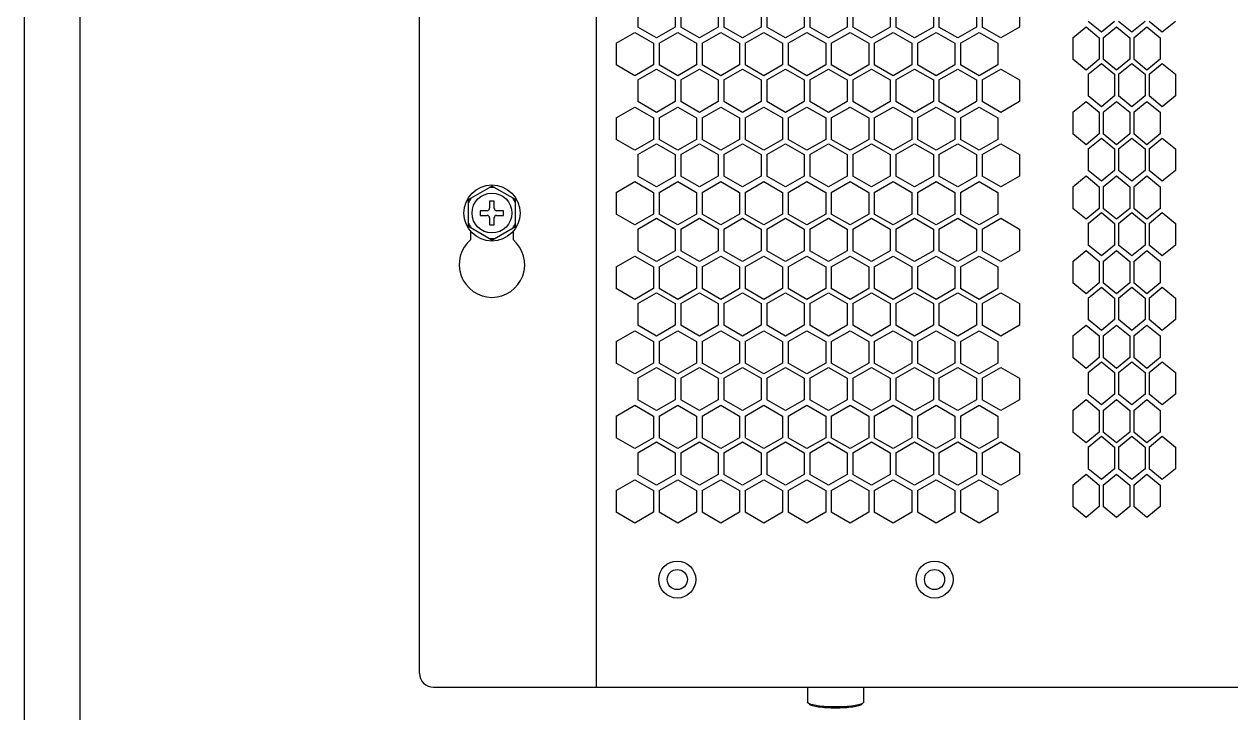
# Model space of a CAD drawing. Extents: x 61367 to 140945, y -1257 to 25588.
# Drawn here: x 70547.7 to 70805.6, y 19918.3 to 20065.4 of the extents above; entities that cross this region are included whole.
import ezdxf

# ---------------------------------------------------------------- set-up
doc = ezdxf.new("R2010")
doc.units = 0
doc.header["$MEASUREMENT"] = 0
doc.layers.get('0').update_dxf_attribs({"linetype": 'CONTINUOUS'})
for name, color, linetype in [('2401-00336-S-M6-12HWM_0', 7, 'CONTINUOUS'), ('4212-68099_1_0', 7, 'CONTINUOUS'), ('4212-73754_1_0', 7, 'CONTINUOUS'), ('4215-0412-2_0', 7, 'CONTINUOUS'), ('SONGBUTUO-M4-8_0', 7, 'CONTINUOUS')]:
    doc.layers.add(name, color=color, linetype=linetype)

# ---------------------------------------------------------------- blocks, each defined once
blk = doc.blocks.new('ERGRTHTHRT')
at = {"layer": '2401-00336-S-M6-12HWM_0', "color": 7, "linetype": 'Continuous'}
for p, q in [((-37876.56, -67915.28), (-37871.56, -67912.39)), ((-37866.56, -67915.28), (-37871.56, -67912.39)), ((-37876.56, -67921.05), (-37876.56, -67915.28)), ((-37872.06, -67915.66), (-37872.06, -67917.16)), ((-37871.06, -67915.66), (-37872.06, -67915.66)), ((-37871.06, -67917.16), (-37871.06, -67915.66)), ((-37866.56, -67921.05), (-37866.56, -67915.28)), ((-37874.06, -67917.66), (-37874.06, -67918.66)), ((-37872.56, -67917.66), (-37874.06, -67917.66)), ((-37874.06, -67918.66), (-37872.56, -67918.66)), ((-37872.06, -67919.16), (-37872.06, -67920.66)), ((-37871.06, -67920.66), (-37871.06, -67919.16)), ((-37869.06, -67917.66), (-37870.56, -67917.66)), ((-37870.56, -67918.66), (-37869.06, -67918.66)), ((-37869.06, -67918.66), (-37869.06, -67917.66)), ((-37871.56, -67923.94), (-37876.56, -67921.05)), ((-37872.06, -67920.66), (-37871.06, -67920.66)), ((-37871.56, -67923.94), (-37866.56, -67921.05))]:
    blk.add_line(p, q, dxfattribs=at)
for radius in [6, 4.25]:
    blk.add_circle((-37871.56, -67918.16), radius, dxfattribs=at)
for centre, radius, start, end in [((-37871.56, -67918.16), 5.47, 84.0076, 95.9924), ((-37871.56, -67918.16), 5.47, 144.0076, 155.9924), ((-37871.56, -67918.16), 5.47, 24.0076, 35.9924), ((-37872.56, -67917.16), 0.5, 270, 0), ((-37872.56, -67919.16), 0.5, 0, 90), ((-37870.56, -67917.16), 0.5, 180, 270), ((-37870.56, -67919.16), 0.5, 90, 180), ((-37871.56, -67918.16), 5.47, 204.0076, 215.9924), ((-37871.56, -67918.16), 5.47, 324.0076, 335.9924), ((-37871.56, -67918.16), 5.47, 264.0076, 275.9924)]:
    blk.add_arc(centre, radius, start, end, dxfattribs=at)
at = {"layer": '4212-68099_1_0', "color": 7, "linetype": 'Continuous'}
blk.add_line((-37959.56, -69588.16), (-37959.56, -67513.16), dxfattribs=at)
at = {"layer": '4212-73754_1_0', "color": 7, "linetype": 'Continuous'}
blk.add_line((-37971.56, -67514.86), (-37971.56, -68535.66), dxfattribs=at)
at = {"layer": '4215-0412-2_0', "color": 7, "linetype": 'Continuous'}
for p, q in [((-37849.25, -68019.48), (-37849.25, -67590.88)), ((-37887.05, -68016.48), (-37887.05, -67593.88)), ((-37840.41, -67873.8), (-37840.41, -67878.42)), ((-37832.41, -67873.8), (-37832.41, -67878.42)), ((-37831.21, -67873.8), (-37831.21, -67878.42)), ((-37823.21, -67873.8), (-37823.21, -67878.42)), ((-37822.01, -67873.8), (-37822.01, -67878.42)), ((-37814.01, -67873.8), (-37814.01, -67878.42)), ((-37812.81, -67873.8), (-37812.81, -67878.42)), ((-37804.81, -67873.8), (-37804.81, -67878.42)), ((-37803.61, -67873.8), (-37803.61, -67878.42)), ((-37795.61, -67873.8), (-37795.61, -67878.42)), ((-37794.41, -67873.8), (-37794.41, -67878.42)), ((-37786.41, -67873.8), (-37786.41, -67878.42)), ((-37785.21, -67873.8), (-37785.21, -67878.42)), ((-37777.21, -67873.8), (-37777.21, -67878.42)), ((-37776.01, -67873.8), (-37776.01, -67878.42)), ((-37768.01, -67873.8), (-37768.01, -67878.42)), ((-37766.81, -67873.8), (-37766.81, -67878.42)), ((-37758.81, -67873.8), (-37758.81, -67878.42)), ((-37836.41, -67880.73), (-37840.41, -67878.42)), ((-37832.41, -67878.42), (-37836.41, -67880.73)), ((-37827.21, -67880.73), (-37831.21, -67878.42)), ((-37823.21, -67878.42), (-37827.21, -67880.73)), ((-37818.01, -67880.73), (-37822.01, -67878.42)), ((-37814.01, -67878.42), (-37818.01, -67880.73)), ((-37808.81, -67880.73), (-37812.81, -67878.42)), ((-37804.81, -67878.42), (-37808.81, -67880.73)), ((-37799.61, -67880.73), (-37803.61, -67878.42)), ((-37795.61, -67878.42), (-37799.61, -67880.73)), ((-37790.41, -67880.73), (-37794.41, -67878.42)), ((-37786.41, -67878.42), (-37790.41, -67880.73)), ((-37781.21, -67880.73), (-37785.21, -67878.42)), ((-37777.21, -67878.42), (-37781.21, -67880.73)), ((-37772.01, -67880.73), (-37776.01, -67878.42)), ((-37768.01, -67878.42), (-37772.01, -67880.73)), ((-37762.81, -67880.73), (-37766.81, -67878.42)), ((-37758.81, -67878.42), (-37762.81, -67880.73)), ((-37747.4, -67880.7), (-37744.57, -67878.39)), ((-37744.57, -67878.39), (-37741.74, -67880.7)), ((-37741.3, -67879.53), (-37744.13, -67877.22)), ((-37738.47, -67877.22), (-37741.3, -67879.53)), ((-37740.89, -67880.7), (-37738.06, -67878.39)), ((-37738.06, -67878.39), (-37735.23, -67880.7)), ((-37734.8, -67879.53), (-37737.62, -67877.22)), ((-37731.97, -67877.22), (-37734.8, -67879.53)), ((-37734.39, -67880.7), (-37731.56, -67878.39)), ((-37731.56, -67878.39), (-37728.73, -67880.7)), ((-37728.29, -67879.53), (-37731.12, -67877.22)), ((-37725.46, -67877.22), (-37728.29, -67879.53)), ((-37845.03, -67881.9), (-37841.03, -67879.59)), ((-37841.03, -67879.59), (-37837.03, -67881.9)), ((-37835.83, -67881.9), (-37831.83, -67879.59)), ((-37831.83, -67879.59), (-37827.83, -67881.9)), ((-37826.63, -67881.9), (-37822.63, -67879.59)), ((-37822.63, -67879.59), (-37818.63, -67881.9)), ((-37817.43, -67881.9), (-37813.43, -67879.59)), ((-37813.43, -67879.59), (-37809.43, -67881.9)), ((-37808.23, -67881.9), (-37804.23, -67879.59)), ((-37804.23, -67879.59), (-37800.23, -67881.9)), ((-37799.03, -67881.9), (-37795.03, -67879.59)), ((-37795.03, -67879.59), (-37791.03, -67881.9)), ((-37789.83, -67881.9), (-37785.83, -67879.59)), ((-37785.83, -67879.59), (-37781.83, -67881.9)), ((-37780.63, -67881.9), (-37776.63, -67879.59)), ((-37776.63, -67879.59), (-37772.63, -67881.9)), ((-37771.43, -67881.9), (-37767.43, -67879.59)), ((-37767.43, -67879.59), (-37763.43, -67881.9)), ((-37747.4, -67880.7), (-37747.4, -67885.32)), ((-37741.74, -67880.7), (-37741.74, -67885.32)), ((-37740.89, -67880.7), (-37740.89, -67885.32)), ((-37735.23, -67880.7), (-37735.23, -67885.32)), ((-37734.39, -67880.7), (-37734.39, -67885.32)), ((-37728.73, -67880.7), (-37728.73, -67885.32)), ((-37845.03, -67881.9), (-37845.03, -67886.52)), ((-37837.03, -67881.9), (-37837.03, -67886.52)), ((-37835.83, -67881.9), (-37835.83, -67886.52)), ((-37827.83, -67881.9), (-37827.83, -67886.52)), ((-37826.63, -67881.9), (-37826.63, -67886.52)), ((-37818.63, -67881.9), (-37818.63, -67886.52)), ((-37817.43, -67881.9), (-37817.43, -67886.52)), ((-37809.43, -67881.9), (-37809.43, -67886.52)), ((-37808.23, -67881.9), (-37808.23, -67886.52)), ((-37800.23, -67881.9), (-37800.23, -67886.52)), ((-37799.03, -67881.9), (-37799.03, -67886.52)), ((-37791.03, -67881.9), (-37791.03, -67886.52)), ((-37789.83, -67881.9), (-37789.83, -67886.52)), ((-37781.83, -67881.9), (-37781.83, -67886.52)), ((-37780.63, -67881.9), (-37780.63, -67886.52)), ((-37772.63, -67881.9), (-37772.63, -67886.52)), ((-37771.43, -67881.9), (-37771.43, -67886.52)), ((-37763.43, -67881.9), (-37763.43, -67886.52)), ((-37744.57, -67887.63), (-37747.4, -67885.32)), ((-37741.74, -67885.32), (-37744.57, -67887.63)), ((-37738.06, -67887.63), (-37740.89, -67885.32)), ((-37735.23, -67885.32), (-37738.06, -67887.63)), ((-37731.56, -67887.63), (-37734.39, -67885.32)), ((-37728.73, -67885.32), (-37731.56, -67887.63)), ((-37841.03, -67888.83), (-37845.03, -67886.52)), ((-37837.03, -67886.52), (-37841.03, -67888.83)), ((-37840.41, -67889.73), (-37836.41, -67887.42)), ((-37836.41, -67887.42), (-37832.41, -67889.73)), ((-37831.83, -67888.83), (-37835.83, -67886.52)), ((-37827.83, -67886.52), (-37831.83, -67888.83)), ((-37831.21, -67889.73), (-37827.21, -67887.42)), ((-37827.21, -67887.42), (-37823.21, -67889.73)), ((-37822.63, -67888.83), (-37826.63, -67886.52)), ((-37818.63, -67886.52), (-37822.63, -67888.83)), ((-37822.01, -67889.73), (-37818.01, -67887.42)), ((-37818.01, -67887.42), (-37814.01, -67889.73)), ((-37813.43, -67888.83), (-37817.43, -67886.52)), ((-37809.43, -67886.52), (-37813.43, -67888.83)), ((-37812.81, -67889.73), (-37808.81, -67887.42)), ((-37808.81, -67887.42), (-37804.81, -67889.73)), ((-37804.23, -67888.83), (-37808.23, -67886.52)), ((-37800.23, -67886.52), (-37804.23, -67888.83)), ((-37803.61, -67889.73), (-37799.61, -67887.42)), ((-37799.61, -67887.42), (-37795.61, -67889.73)), ((-37795.03, -67888.83), (-37799.03, -67886.52)), ((-37791.03, -67886.52), (-37795.03, -67888.83)), ((-37794.41, -67889.73), (-37790.41, -67887.42)), ((-37790.41, -67887.42), (-37786.41, -67889.73)), ((-37785.83, -67888.83), (-37789.83, -67886.52)), ((-37781.83, -67886.52), (-37785.83, -67888.83)), ((-37785.21, -67889.73), (-37781.21, -67887.42)), ((-37781.21, -67887.42), (-37777.21, -67889.73)), ((-37776.63, -67888.83), (-37780.63, -67886.52)), ((-37772.63, -67886.52), (-37776.63, -67888.83)), ((-37776.01, -67889.73), (-37772.01, -67887.42)), ((-37772.01, -67887.42), (-37768.01, -67889.73)), ((-37767.43, -67888.83), (-37771.43, -67886.52)), ((-37763.43, -67886.52), (-37767.43, -67888.83)), ((-37766.81, -67889.73), (-37762.81, -67887.42)), ((-37762.81, -67887.42), (-37758.81, -67889.73)), ((-37744.13, -67888.53), (-37741.3, -67886.22)), ((-37744.13, -67888.53), (-37744.13, -67893.15)), ((-37741.3, -67886.22), (-37738.47, -67888.53)), ((-37738.47, -67888.53), (-37738.47, -67893.15)), ((-37737.62, -67888.53), (-37734.8, -67886.22)), ((-37737.62, -67888.53), (-37737.62, -67893.15)), ((-37734.8, -67886.22), (-37731.97, -67888.53)), ((-37731.97, -67888.53), (-37731.97, -67893.15)), ((-37731.12, -67888.53), (-37728.29, -67886.22)), ((-37731.12, -67888.53), (-37731.12, -67893.15)), ((-37728.29, -67886.22), (-37725.46, -67888.53)), ((-37725.46, -67888.53), (-37725.46, -67893.15)), ((-37840.41, -67889.73), (-37840.41, -67894.35)), ((-37832.41, -67889.73), (-37832.41, -67894.35)), ((-37831.21, -67889.73), (-37831.21, -67894.35)), ((-37823.21, -67889.73), (-37823.21, -67894.35)), ((-37822.01, -67889.73), (-37822.01, -67894.35)), ((-37814.01, -67889.73), (-37814.01, -67894.35)), ((-37812.81, -67889.73), (-37812.81, -67894.35)), ((-37804.81, -67889.73), (-37804.81, -67894.35)), ((-37803.61, -67889.73), (-37803.61, -67894.35)), ((-37795.61, -67889.73), (-37795.61, -67894.35)), ((-37794.41, -67889.73), (-37794.41, -67894.35)), ((-37786.41, -67889.73), (-37786.41, -67894.35)), ((-37785.21, -67889.73), (-37785.21, -67894.35)), ((-37777.21, -67889.73), (-37777.21, -67894.35)), ((-37776.01, -67889.73), (-37776.01, -67894.35)), ((-37768.01, -67889.73), (-37768.01, -67894.35)), ((-37766.81, -67889.73), (-37766.81, -67894.35)), ((-37758.81, -67889.73), (-37758.81, -67894.35)), ((-37741.3, -67895.46), (-37744.13, -67893.15)), ((-37738.47, -67893.15), (-37741.3, -67895.46)), ((-37734.8, -67895.46), (-37737.62, -67893.15)), ((-37731.97, -67893.15), (-37734.8, -67895.46)), ((-37728.29, -67895.46), (-37731.12, -67893.15)), ((-37725.46, -67893.15), (-37728.29, -67895.46)), ((-37845.03, -67897.83), (-37841.03, -67895.52)), ((-37841.03, -67895.52), (-37837.03, -67897.83)), ((-37836.41, -67896.66), (-37840.41, -67894.35)), ((-37832.41, -67894.35), (-37836.41, -67896.66)), ((-37835.83, -67897.83), (-37831.83, -67895.52)), ((-37831.83, -67895.52), (-37827.83, -67897.83)), ((-37827.21, -67896.66), (-37831.21, -67894.35)), ((-37823.21, -67894.35), (-37827.21, -67896.66)), ((-37826.63, -67897.83), (-37822.63, -67895.52)), ((-37822.63, -67895.52), (-37818.63, -67897.83)), ((-37818.01, -67896.66), (-37822.01, -67894.35)), ((-37814.01, -67894.35), (-37818.01, -67896.66)), ((-37817.43, -67897.83), (-37813.43, -67895.52)), ((-37813.43, -67895.52), (-37809.43, -67897.83)), ((-37808.81, -67896.66), (-37812.81, -67894.35)), ((-37804.81, -67894.35), (-37808.81, -67896.66)), ((-37808.23, -67897.83), (-37804.23, -67895.52)), ((-37804.23, -67895.52), (-37800.23, -67897.83)), ((-37799.61, -67896.66), (-37803.61, -67894.35)), ((-37795.61, -67894.35), (-37799.61, -67896.66)), ((-37799.03, -67897.83), (-37795.03, -67895.52)), ((-37795.03, -67895.52), (-37791.03, -67897.83)), ((-37790.41, -67896.66), (-37794.41, -67894.35)), ((-37786.41, -67894.35), (-37790.41, -67896.66)), ((-37789.83, -67897.83), (-37785.83, -67895.52)), ((-37785.83, -67895.52), (-37781.83, -67897.83)), ((-37781.21, -67896.66), (-37785.21, -67894.35)), ((-37777.21, -67894.35), (-37781.21, -67896.66)), ((-37780.63, -67897.83), (-37776.63, -67895.52)), ((-37776.63, -67895.52), (-37772.63, -67897.83)), ((-37772.01, -67896.66), (-37776.01, -67894.35)), ((-37768.01, -67894.35), (-37772.01, -67896.66)), ((-37771.43, -67897.83), (-37767.43, -67895.52)), ((-37767.43, -67895.52), (-37763.43, -67897.83)), ((-37762.81, -67896.66), (-37766.81, -67894.35)), ((-37758.81, -67894.35), (-37762.81, -67896.66)), ((-37747.4, -67896.63), (-37744.57, -67894.32)), ((-37744.57, -67894.32), (-37741.74, -67896.63)), ((-37740.89, -67896.63), (-37738.06, -67894.32)), ((-37738.06, -67894.32), (-37735.23, -67896.63)), ((-37734.39, -67896.63), (-37731.56, -67894.32)), ((-37731.56, -67894.32), (-37728.73, -67896.63)), ((-37845.03, -67897.83), (-37845.03, -67902.45)), ((-37837.03, -67897.83), (-37837.03, -67902.45)), ((-37835.83, -67897.83), (-37835.83, -67902.45)), ((-37827.83, -67897.83), (-37827.83, -67902.45)), ((-37826.63, -67897.83), (-37826.63, -67902.45)), ((-37818.63, -67897.83), (-37818.63, -67902.45)), ((-37817.43, -67897.83), (-37817.43, -67902.45)), ((-37809.43, -67897.83), (-37809.43, -67902.45)), ((-37808.23, -67897.83), (-37808.23, -67902.45)), ((-37800.23, -67897.83), (-37800.23, -67902.45)), ((-37799.03, -67897.83), (-37799.03, -67902.45)), ((-37791.03, -67897.83), (-37791.03, -67902.45)), ((-37789.83, -67897.83), (-37789.83, -67902.45)), ((-37781.83, -67897.83), (-37781.83, -67902.45)), ((-37780.63, -67897.83), (-37780.63, -67902.45)), ((-37772.63, -67897.83), (-37772.63, -67902.45)), ((-37771.43, -67897.83), (-37771.43, -67902.45)), ((-37763.43, -67897.83), (-37763.43, -67902.45)), ((-37747.4, -67896.63), (-37747.4, -67901.25)), ((-37741.74, -67896.63), (-37741.74, -67901.25)), ((-37740.89, -67896.63), (-37740.89, -67901.25)), ((-37735.23, -67896.63), (-37735.23, -67901.25)), ((-37734.39, -67896.63), (-37734.39, -67901.25)), ((-37728.73, -67896.63), (-37728.73, -67901.25)), ((-37744.57, -67903.56), (-37747.4, -67901.25)), ((-37741.74, -67901.25), (-37744.57, -67903.56)), ((-37738.06, -67903.56), (-37740.89, -67901.25)), ((-37735.23, -67901.25), (-37738.06, -67903.56)), ((-37731.56, -67903.56), (-37734.39, -67901.25)), ((-37728.73, -67901.25), (-37731.56, -67903.56)), ((-37841.03, -67904.76), (-37845.03, -67902.45)), ((-37837.03, -67902.45), (-37841.03, -67904.76)), ((-37840.41, -67905.66), (-37836.41, -67903.35)), ((-37836.41, -67903.35), (-37832.41, -67905.66)), ((-37831.83, -67904.76), (-37835.83, -67902.45)), ((-37827.83, -67902.45), (-37831.83, -67904.76)), ((-37831.21, -67905.66), (-37827.21, -67903.35)), ((-37827.21, -67903.35), (-37823.21, -67905.66)), ((-37822.63, -67904.76), (-37826.63, -67902.45)), ((-37818.63, -67902.45), (-37822.63, -67904.76)), ((-37822.01, -67905.66), (-37818.01, -67903.35)), ((-37818.01, -67903.35), (-37814.01, -67905.66)), ((-37813.43, -67904.76), (-37817.43, -67902.45)), ((-37809.43, -67902.45), (-37813.43, -67904.76)), ((-37812.81, -67905.66), (-37808.81, -67903.35)), ((-37808.81, -67903.35), (-37804.81, -67905.66)), ((-37804.23, -67904.76), (-37808.23, -67902.45)), ((-37800.23, -67902.45), (-37804.23, -67904.76)), ((-37803.61, -67905.66), (-37799.61, -67903.35)), ((-37799.61, -67903.35), (-37795.61, -67905.66)), ((-37795.03, -67904.76), (-37799.03, -67902.45)), ((-37791.03, -67902.45), (-37795.03, -67904.76)), ((-37794.41, -67905.66), (-37790.41, -67903.35)), ((-37790.41, -67903.35), (-37786.41, -67905.66)), ((-37785.83, -67904.76), (-37789.83, -67902.45)), ((-37781.83, -67902.45), (-37785.83, -67904.76)), ((-37785.21, -67905.66), (-37781.21, -67903.35)), ((-37781.21, -67903.35), (-37777.21, -67905.66)), ((-37776.63, -67904.76), (-37780.63, -67902.45)), ((-37772.63, -67902.45), (-37776.63, -67904.76)), ((-37776.01, -67905.66), (-37772.01, -67903.35)), ((-37772.01, -67903.35), (-37768.01, -67905.66)), ((-37767.43, -67904.76), (-37771.43, -67902.45)), ((-37763.43, -67902.45), (-37767.43, -67904.76)), ((-37766.81, -67905.66), (-37762.81, -67903.35)), ((-37762.81, -67903.35), (-37758.81, -67905.66)), ((-37744.13, -67904.46), (-37741.3, -67902.15)), ((-37741.3, -67902.15), (-37738.47, -67904.46)), ((-37737.62, -67904.46), (-37734.8, -67902.15)), ((-37734.8, -67902.15), (-37731.97, -67904.46)), ((-37731.12, -67904.46), (-37728.29, -67902.15)), ((-37728.29, -67902.15), (-37725.46, -67904.46)), ((-37840.41, -67905.66), (-37840.41, -67910.28)), ((-37832.41, -67905.66), (-37832.41, -67910.28)), ((-37831.21, -67905.66), (-37831.21, -67910.28)), ((-37823.21, -67905.66), (-37823.21, -67910.28)), ((-37822.01, -67905.66), (-37822.01, -67910.28)), ((-37814.01, -67905.66), (-37814.01, -67910.28)), ((-37812.81, -67905.66), (-37812.81, -67910.28)), ((-37804.81, -67905.66), (-37804.81, -67910.28)), ((-37803.61, -67905.66), (-37803.61, -67910.28)), ((-37795.61, -67905.66), (-37795.61, -67910.28)), ((-37794.41, -67905.66), (-37794.41, -67910.28)), ((-37786.41, -67905.66), (-37786.41, -67910.28)), ((-37785.21, -67905.66), (-37785.21, -67910.28)), ((-37777.21, -67905.66), (-37777.21, -67910.28)), ((-37776.01, -67905.66), (-37776.01, -67910.28)), ((-37768.01, -67905.66), (-37768.01, -67910.28)), ((-37766.81, -67905.66), (-37766.81, -67910.28)), ((-37758.81, -67905.66), (-37758.81, -67910.28)), ((-37744.13, -67904.46), (-37744.13, -67909.08)), ((-37738.47, -67904.46), (-37738.47, -67909.08)), ((-37737.62, -67904.46), (-37737.62, -67909.08)), ((-37731.97, -67904.46), (-37731.97, -67909.08)), ((-37731.12, -67904.46), (-37731.12, -67909.08)), ((-37725.46, -67904.46), (-37725.46, -67909.08)), ((-37741.3, -67911.39), (-37744.13, -67909.08)), ((-37738.47, -67909.08), (-37741.3, -67911.39)), ((-37734.8, -67911.39), (-37737.62, -67909.08)), ((-37731.97, -67909.08), (-37734.8, -67911.39)), ((-37728.29, -67911.39), (-37731.12, -67909.08)), ((-37725.46, -67909.08), (-37728.29, -67911.39)), ((-37845.03, -67913.76), (-37841.03, -67911.45)), ((-37841.03, -67911.45), (-37837.03, -67913.76)), ((-37836.41, -67912.59), (-37840.41, -67910.28)), ((-37832.41, -67910.28), (-37836.41, -67912.59)), ((-37835.83, -67913.76), (-37831.83, -67911.45)), ((-37831.83, -67911.45), (-37827.83, -67913.76)), ((-37827.21, -67912.59), (-37831.21, -67910.28)), ((-37823.21, -67910.28), (-37827.21, -67912.59)), ((-37826.63, -67913.76), (-37822.63, -67911.45)), ((-37822.63, -67911.45), (-37818.63, -67913.76)), ((-37818.01, -67912.59), (-37822.01, -67910.28)), ((-37814.01, -67910.28), (-37818.01, -67912.59)), ((-37817.43, -67913.76), (-37813.43, -67911.45)), ((-37813.43, -67911.45), (-37809.43, -67913.76)), ((-37808.81, -67912.59), (-37812.81, -67910.28)), ((-37804.81, -67910.28), (-37808.81, -67912.59)), ((-37808.23, -67913.76), (-37804.23, -67911.45)), ((-37804.23, -67911.45), (-37800.23, -67913.76)), ((-37799.61, -67912.59), (-37803.61, -67910.28)), ((-37795.61, -67910.28), (-37799.61, -67912.59)), ((-37799.03, -67913.76), (-37795.03, -67911.45)), ((-37795.03, -67911.45), (-37791.03, -67913.76)), ((-37790.41, -67912.59), (-37794.41, -67910.28)), ((-37786.41, -67910.28), (-37790.41, -67912.59)), ((-37789.83, -67913.76), (-37785.83, -67911.45)), ((-37785.83, -67911.45), (-37781.83, -67913.76)), ((-37781.21, -67912.59), (-37785.21, -67910.28)), ((-37777.21, -67910.28), (-37781.21, -67912.59)), ((-37780.63, -67913.76), (-37776.63, -67911.45)), ((-37776.63, -67911.45), (-37772.63, -67913.76)), ((-37772.01, -67912.59), (-37776.01, -67910.28)), ((-37768.01, -67910.28), (-37772.01, -67912.59)), ((-37771.43, -67913.76), (-37767.43, -67911.45)), ((-37767.43, -67911.45), (-37763.43, -67913.76)), ((-37762.81, -67912.59), (-37766.81, -67910.28)), ((-37758.81, -67910.28), (-37762.81, -67912.59)), ((-37747.4, -67912.56), (-37744.57, -67910.25)), ((-37744.57, -67910.25), (-37741.74, -67912.56)), ((-37740.89, -67912.56), (-37738.06, -67910.25)), ((-37738.06, -67910.25), (-37735.23, -67912.56)), ((-37734.39, -67912.56), (-37731.56, -67910.25)), ((-37731.56, -67910.25), (-37728.73, -67912.56)), ((-37845.03, -67913.76), (-37845.03, -67918.38)), ((-37837.03, -67913.76), (-37837.03, -67918.38)), ((-37835.83, -67913.76), (-37835.83, -67918.38)), ((-37827.83, -67913.76), (-37827.83, -67918.38)), ((-37826.63, -67913.76), (-37826.63, -67918.38)), ((-37818.63, -67913.76), (-37818.63, -67918.38)), ((-37817.43, -67913.76), (-37817.43, -67918.38)), ((-37809.43, -67913.76), (-37809.43, -67918.38)), ((-37808.23, -67913.76), (-37808.23, -67918.38)), ((-37800.23, -67913.76), (-37800.23, -67918.38)), ((-37799.03, -67913.76), (-37799.03, -67918.38)), ((-37791.03, -67913.76), (-37791.03, -67918.38)), ((-37789.83, -67913.76), (-37789.83, -67918.38)), ((-37781.83, -67913.76), (-37781.83, -67918.38)), ((-37780.63, -67913.76), (-37780.63, -67918.38)), ((-37772.63, -67913.76), (-37772.63, -67918.38)), ((-37771.43, -67913.76), (-37771.43, -67918.38)), ((-37763.43, -67913.76), (-37763.43, -67918.38)), ((-37747.4, -67912.56), (-37747.4, -67917.18)), ((-37741.74, -67912.56), (-37741.74, -67917.18)), ((-37740.89, -67912.56), (-37740.89, -67917.18)), ((-37735.23, -67912.56), (-37735.23, -67917.18)), ((-37734.39, -67912.56), (-37734.39, -67917.18)), ((-37728.73, -67912.56), (-37728.73, -67917.18)), ((-37841.03, -67920.69), (-37845.03, -67918.38)), ((-37837.03, -67918.38), (-37841.03, -67920.69)), ((-37840.41, -67921.59), (-37836.41, -67919.28)), ((-37836.41, -67919.28), (-37832.41, -67921.59)), ((-37831.83, -67920.69), (-37835.83, -67918.38)), ((-37827.83, -67918.38), (-37831.83, -67920.69)), ((-37831.21, -67921.59), (-37827.21, -67919.28)), ((-37827.21, -67919.28), (-37823.21, -67921.59)), ((-37822.63, -67920.69), (-37826.63, -67918.38)), ((-37818.63, -67918.38), (-37822.63, -67920.69)), ((-37822.01, -67921.59), (-37818.01, -67919.28)), ((-37818.01, -67919.28), (-37814.01, -67921.59)), ((-37813.43, -67920.69), (-37817.43, -67918.38)), ((-37809.43, -67918.38), (-37813.43, -67920.69)), ((-37812.81, -67921.59), (-37808.81, -67919.28)), ((-37808.81, -67919.28), (-37804.81, -67921.59)), ((-37804.23, -67920.69), (-37808.23, -67918.38)), ((-37800.23, -67918.38), (-37804.23, -67920.69)), ((-37803.61, -67921.59), (-37799.61, -67919.28)), ((-37799.61, -67919.28), (-37795.61, -67921.59)), ((-37795.03, -67920.69), (-37799.03, -67918.38)), ((-37791.03, -67918.38), (-37795.03, -67920.69)), ((-37794.41, -67921.59), (-37790.41, -67919.28)), ((-37790.41, -67919.28), (-37786.41, -67921.59)), ((-37785.83, -67920.69), (-37789.83, -67918.38)), ((-37781.83, -67918.38), (-37785.83, -67920.69)), ((-37785.21, -67921.59), (-37781.21, -67919.28)), ((-37781.21, -67919.28), (-37777.21, -67921.59)), ((-37776.63, -67920.69), (-37780.63, -67918.38)), ((-37772.63, -67918.38), (-37776.63, -67920.69)), ((-37776.01, -67921.59), (-37772.01, -67919.28)), ((-37772.01, -67919.28), (-37768.01, -67921.59)), ((-37767.43, -67920.69), (-37771.43, -67918.38)), ((-37763.43, -67918.38), (-37767.43, -67920.69)), ((-37766.81, -67921.59), (-37762.81, -67919.28)), ((-37762.81, -67919.28), (-37758.81, -67921.59)), ((-37744.57, -67919.49), (-37747.4, -67917.18)), ((-37741.74, -67917.18), (-37744.57, -67919.49)), ((-37744.13, -67920.39), (-37741.3, -67918.08)), ((-37741.3, -67918.08), (-37738.47, -67920.39)), ((-37738.06, -67919.49), (-37740.89, -67917.18)), ((-37735.23, -67917.18), (-37738.06, -67919.49)), ((-37737.62, -67920.39), (-37734.8, -67918.08)), ((-37734.8, -67918.08), (-37731.97, -67920.39)), ((-37731.56, -67919.49), (-37734.39, -67917.18)), ((-37728.73, -67917.18), (-37731.56, -67919.49)), ((-37731.12, -67920.39), (-37728.29, -67918.08)), ((-37728.29, -67918.08), (-37725.46, -67920.39)), ((-37876.06, -67923.82), (-37876.06, -67922.12)), ((-37867.06, -67922.13), (-37867.06, -67923.82)), ((-37840.41, -67921.59), (-37840.41, -67926.21)), ((-37832.41, -67921.59), (-37832.41, -67926.21)), ((-37831.21, -67921.59), (-37831.21, -67926.21)), ((-37823.21, -67921.59), (-37823.21, -67926.21)), ((-37822.01, -67921.59), (-37822.01, -67926.21)), ((-37814.01, -67921.59), (-37814.01, -67926.21)), ((-37812.81, -67921.59), (-37812.81, -67926.21)), ((-37804.81, -67921.59), (-37804.81, -67926.21)), ((-37803.61, -67921.59), (-37803.61, -67926.21)), ((-37795.61, -67921.59), (-37795.61, -67926.21)), ((-37794.41, -67921.59), (-37794.41, -67926.21)), ((-37786.41, -67921.59), (-37786.41, -67926.21)), ((-37785.21, -67921.59), (-37785.21, -67926.21)), ((-37777.21, -67921.59), (-37777.21, -67926.21)), ((-37776.01, -67921.59), (-37776.01, -67926.21)), ((-37768.01, -67921.59), (-37768.01, -67926.21)), ((-37766.81, -67921.59), (-37766.81, -67926.21)), ((-37758.81, -67921.59), (-37758.81, -67926.21)), ((-37744.13, -67920.39), (-37744.13, -67925.01)), ((-37738.47, -67920.39), (-37738.47, -67925.01)), ((-37737.62, -67920.39), (-37737.62, -67925.01)), ((-37731.97, -67920.39), (-37731.97, -67925.01)), ((-37731.12, -67920.39), (-37731.12, -67925.01)), ((-37725.46, -67920.39), (-37725.46, -67925.01)), ((-37845.03, -67929.69), (-37841.03, -67927.38)), ((-37841.03, -67927.38), (-37837.03, -67929.69)), ((-37836.41, -67928.52), (-37840.41, -67926.21)), ((-37832.41, -67926.21), (-37836.41, -67928.52)), ((-37835.83, -67929.69), (-37831.83, -67927.38)), ((-37831.83, -67927.38), (-37827.83, -67929.69)), ((-37827.21, -67928.52), (-37831.21, -67926.21)), ((-37823.21, -67926.21), (-37827.21, -67928.52)), ((-37826.63, -67929.69), (-37822.63, -67927.38)), ((-37822.63, -67927.38), (-37818.63, -67929.69)), ((-37818.01, -67928.52), (-37822.01, -67926.21)), ((-37814.01, -67926.21), (-37818.01, -67928.52)), ((-37817.43, -67929.69), (-37813.43, -67927.38)), ((-37813.43, -67927.38), (-37809.43, -67929.69)), ((-37808.81, -67928.52), (-37812.81, -67926.21)), ((-37804.81, -67926.21), (-37808.81, -67928.52)), ((-37808.23, -67929.69), (-37804.23, -67927.38)), ((-37804.23, -67927.38), (-37800.23, -67929.69)), ((-37799.61, -67928.52), (-37803.61, -67926.21)), ((-37795.61, -67926.21), (-37799.61, -67928.52)), ((-37799.03, -67929.69), (-37795.03, -67927.38)), ((-37795.03, -67927.38), (-37791.03, -67929.69)), ((-37790.41, -67928.52), (-37794.41, -67926.21)), ((-37786.41, -67926.21), (-37790.41, -67928.52)), ((-37789.83, -67929.69), (-37785.83, -67927.38)), ((-37785.83, -67927.38), (-37781.83, -67929.69)), ((-37781.21, -67928.52), (-37785.21, -67926.21)), ((-37777.21, -67926.21), (-37781.21, -67928.52)), ((-37780.63, -67929.69), (-37776.63, -67927.38)), ((-37776.63, -67927.38), (-37772.63, -67929.69)), ((-37772.01, -67928.52), (-37776.01, -67926.21)), ((-37768.01, -67926.21), (-37772.01, -67928.52)), ((-37771.43, -67929.69), (-37767.43, -67927.38)), ((-37767.43, -67927.38), (-37763.43, -67929.69)), ((-37762.81, -67928.52), (-37766.81, -67926.21)), ((-37758.81, -67926.21), (-37762.81, -67928.52)), ((-37747.4, -67928.49), (-37744.57, -67926.18)), ((-37744.57, -67926.18), (-37741.74, -67928.49)), ((-37741.3, -67927.32), (-37744.13, -67925.01)), ((-37738.47, -67925.01), (-37741.3, -67927.32)), ((-37740.89, -67928.49), (-37738.06, -67926.18)), ((-37738.06, -67926.18), (-37735.23, -67928.49)), ((-37734.8, -67927.32), (-37737.62, -67925.01)), ((-37731.97, -67925.01), (-37734.8, -67927.32)), ((-37734.39, -67928.49), (-37731.56, -67926.18)), ((-37731.56, -67926.18), (-37728.73, -67928.49)), ((-37728.29, -67927.32), (-37731.12, -67925.01)), ((-37725.46, -67925.01), (-37728.29, -67927.32)), ((-37845.03, -67929.69), (-37845.03, -67934.31)), ((-37837.03, -67929.69), (-37837.03, -67934.31)), ((-37835.83, -67929.69), (-37835.83, -67934.31)), ((-37827.83, -67929.69), (-37827.83, -67934.31)), ((-37826.63, -67929.69), (-37826.63, -67934.31)), ((-37818.63, -67929.69), (-37818.63, -67934.31)), ((-37817.43, -67929.69), (-37817.43, -67934.31)), ((-37809.43, -67929.69), (-37809.43, -67934.31)), ((-37808.23, -67929.69), (-37808.23, -67934.31)), ((-37800.23, -67929.69), (-37800.23, -67934.31)), ((-37799.03, -67929.69), (-37799.03, -67934.31)), ((-37791.03, -67929.69), (-37791.03, -67934.31)), ((-37789.83, -67929.69), (-37789.83, -67934.31)), ((-37781.83, -67929.69), (-37781.83, -67934.31)), ((-37780.63, -67929.69), (-37780.63, -67934.31)), ((-37772.63, -67929.69), (-37772.63, -67934.31)), ((-37771.43, -67929.69), (-37771.43, -67934.31)), ((-37763.43, -67929.69), (-37763.43, -67934.31)), ((-37747.4, -67928.49), (-37747.4, -67933.11)), ((-37741.74, -67928.49), (-37741.74, -67933.11)), ((-37740.89, -67928.49), (-37740.89, -67933.11)), ((-37735.23, -67928.49), (-37735.23, -67933.11)), ((-37734.39, -67928.49), (-37734.39, -67933.11)), ((-37728.73, -67928.49), (-37728.73, -67933.11)), ((-37841.03, -67936.62), (-37845.03, -67934.31)), ((-37837.03, -67934.31), (-37841.03, -67936.62)), ((-37831.83, -67936.62), (-37835.83, -67934.31)), ((-37827.83, -67934.31), (-37831.83, -67936.62)), ((-37822.63, -67936.62), (-37826.63, -67934.31)), ((-37818.63, -67934.31), (-37822.63, -67936.62)), ((-37813.43, -67936.62), (-37817.43, -67934.31)), ((-37809.43, -67934.31), (-37813.43, -67936.62)), ((-37804.23, -67936.62), (-37808.23, -67934.31)), ((-37800.23, -67934.31), (-37804.23, -67936.62)), ((-37795.03, -67936.62), (-37799.03, -67934.31)), ((-37791.03, -67934.31), (-37795.03, -67936.62)), ((-37785.83, -67936.62), (-37789.83, -67934.31)), ((-37781.83, -67934.31), (-37785.83, -67936.62)), ((-37776.63, -67936.62), (-37780.63, -67934.31)), ((-37772.63, -67934.31), (-37776.63, -67936.62)), ((-37767.43, -67936.62), (-37771.43, -67934.31)), ((-37763.43, -67934.31), (-37767.43, -67936.62)), ((-37744.57, -67935.42), (-37747.4, -67933.11)), ((-37741.74, -67933.11), (-37744.57, -67935.42)), ((-37744.13, -67936.32), (-37741.3, -67934.01)), ((-37741.3, -67934.01), (-37738.47, -67936.32)), ((-37738.06, -67935.42), (-37740.89, -67933.11)), ((-37735.23, -67933.11), (-37738.06, -67935.42)), ((-37737.62, -67936.32), (-37734.8, -67934.01)), ((-37734.8, -67934.01), (-37731.97, -67936.32)), ((-37731.56, -67935.42), (-37734.39, -67933.11)), ((-37728.73, -67933.11), (-37731.56, -67935.42)), ((-37731.12, -67936.32), (-37728.29, -67934.01)), ((-37728.29, -67934.01), (-37725.46, -67936.32)), ((-37840.41, -67937.52), (-37836.41, -67935.21)), ((-37840.41, -67937.52), (-37840.41, -67942.14)), ((-37836.41, -67935.21), (-37832.41, -67937.52)), ((-37832.41, -67937.52), (-37832.41, -67942.14)), ((-37831.21, -67937.52), (-37827.21, -67935.21)), ((-37831.21, -67937.52), (-37831.21, -67942.14)), ((-37827.21, -67935.21), (-37823.21, -67937.52)), ((-37823.21, -67937.52), (-37823.21, -67942.14)), ((-37822.01, -67937.52), (-37818.01, -67935.21)), ((-37822.01, -67937.52), (-37822.01, -67942.14)), ((-37818.01, -67935.21), (-37814.01, -67937.52)), ((-37814.01, -67937.52), (-37814.01, -67942.14)), ((-37812.81, -67937.52), (-37808.81, -67935.21)), ((-37812.81, -67937.52), (-37812.81, -67942.14)), ((-37808.81, -67935.21), (-37804.81, -67937.52)), ((-37804.81, -67937.52), (-37804.81, -67942.14)), ((-37803.61, -67937.52), (-37799.61, -67935.21)), ((-37803.61, -67937.52), (-37803.61, -67942.14)), ((-37799.61, -67935.21), (-37795.61, -67937.52)), ((-37795.61, -67937.52), (-37795.61, -67942.14)), ((-37794.41, -67937.52), (-37790.41, -67935.21)), ((-37794.41, -67937.52), (-37794.41, -67942.14)), ((-37790.41, -67935.21), (-37786.41, -67937.52)), ((-37786.41, -67937.52), (-37786.41, -67942.14)), ((-37785.21, -67937.52), (-37781.21, -67935.21)), ((-37785.21, -67937.52), (-37785.21, -67942.14)), ((-37781.21, -67935.21), (-37777.21, -67937.52)), ((-37777.21, -67937.52), (-37777.21, -67942.14)), ((-37776.01, -67937.52), (-37772.01, -67935.21)), ((-37776.01, -67937.52), (-37776.01, -67942.14)), ((-37772.01, -67935.21), (-37768.01, -67937.52)), ((-37768.01, -67937.52), (-37768.01, -67942.14)), ((-37766.81, -67937.52), (-37762.81, -67935.21)), ((-37766.81, -67937.52), (-37766.81, -67942.14)), ((-37762.81, -67935.21), (-37758.81, -67937.52)), ((-37758.81, -67937.52), (-37758.81, -67942.14)), ((-37744.13, -67936.32), (-37744.13, -67940.94)), ((-37738.47, -67936.32), (-37738.47, -67940.94)), ((-37737.62, -67936.32), (-37737.62, -67940.94)), ((-37731.97, -67936.32), (-37731.97, -67940.94)), ((-37731.12, -67936.32), (-37731.12, -67940.94)), ((-37725.46, -67936.32), (-37725.46, -67940.94)), ((-37836.41, -67944.45), (-37840.41, -67942.14)), ((-37832.41, -67942.14), (-37836.41, -67944.45)), ((-37827.21, -67944.45), (-37831.21, -67942.14)), ((-37823.21, -67942.14), (-37827.21, -67944.45)), ((-37818.01, -67944.45), (-37822.01, -67942.14)), ((-37814.01, -67942.14), (-37818.01, -67944.45)), ((-37808.81, -67944.45), (-37812.81, -67942.14)), ((-37804.81, -67942.14), (-37808.81, -67944.45)), ((-37799.61, -67944.45), (-37803.61, -67942.14)), ((-37795.61, -67942.14), (-37799.61, -67944.45)), ((-37790.41, -67944.45), (-37794.41, -67942.14)), ((-37786.41, -67942.14), (-37790.41, -67944.45)), ((-37781.21, -67944.45), (-37785.21, -67942.14)), ((-37777.21, -67942.14), (-37781.21, -67944.45)), ((-37772.01, -67944.45), (-37776.01, -67942.14)), ((-37768.01, -67942.14), (-37772.01, -67944.45)), ((-37762.81, -67944.45), (-37766.81, -67942.14)), ((-37758.81, -67942.14), (-37762.81, -67944.45)), ((-37747.4, -67944.42), (-37744.57, -67942.11)), ((-37744.57, -67942.11), (-37741.74, -67944.42)), ((-37741.3, -67943.25), (-37744.13, -67940.94)), ((-37738.47, -67940.94), (-37741.3, -67943.25)), ((-37740.89, -67944.42), (-37738.06, -67942.11)), ((-37738.06, -67942.11), (-37735.23, -67944.42)), ((-37734.8, -67943.25), (-37737.62, -67940.94)), ((-37731.97, -67940.94), (-37734.8, -67943.25)), ((-37734.39, -67944.42), (-37731.56, -67942.11)), ((-37731.56, -67942.11), (-37728.73, -67944.42)), ((-37728.29, -67943.25), (-37731.12, -67940.94)), ((-37725.46, -67940.94), (-37728.29, -67943.25)), ((-37845.03, -67945.62), (-37841.03, -67943.31)), ((-37841.03, -67943.31), (-37837.03, -67945.62)), ((-37835.83, -67945.62), (-37831.83, -67943.31)), ((-37831.83, -67943.31), (-37827.83, -67945.62)), ((-37826.63, -67945.62), (-37822.63, -67943.31)), ((-37822.63, -67943.31), (-37818.63, -67945.62)), ((-37817.43, -67945.62), (-37813.43, -67943.31)), ((-37813.43, -67943.31), (-37809.43, -67945.62)), ((-37808.23, -67945.62), (-37804.23, -67943.31)), ((-37804.23, -67943.31), (-37800.23, -67945.62)), ((-37799.03, -67945.62), (-37795.03, -67943.31)), ((-37795.03, -67943.31), (-37791.03, -67945.62)), ((-37789.83, -67945.62), (-37785.83, -67943.31)), ((-37785.83, -67943.31), (-37781.83, -67945.62)), ((-37780.63, -67945.62), (-37776.63, -67943.31)), ((-37776.63, -67943.31), (-37772.63, -67945.62)), ((-37771.43, -67945.62), (-37767.43, -67943.31)), ((-37767.43, -67943.31), (-37763.43, -67945.62)), ((-37747.4, -67944.42), (-37747.4, -67949.04)), ((-37741.74, -67944.42), (-37741.74, -67949.04)), ((-37740.89, -67944.42), (-37740.89, -67949.04)), ((-37735.23, -67944.42), (-37735.23, -67949.04)), ((-37734.39, -67944.42), (-37734.39, -67949.04)), ((-37728.73, -67944.42), (-37728.73, -67949.04)), ((-37845.03, -67945.62), (-37845.03, -67950.24)), ((-37837.03, -67945.62), (-37837.03, -67950.24)), ((-37835.83, -67945.62), (-37835.83, -67950.24)), ((-37827.83, -67945.62), (-37827.83, -67950.24)), ((-37826.63, -67945.62), (-37826.63, -67950.24)), ((-37818.63, -67945.62), (-37818.63, -67950.24)), ((-37817.43, -67945.62), (-37817.43, -67950.24)), ((-37809.43, -67945.62), (-37809.43, -67950.24)), ((-37808.23, -67945.62), (-37808.23, -67950.24)), ((-37800.23, -67945.62), (-37800.23, -67950.24)), ((-37799.03, -67945.62), (-37799.03, -67950.24)), ((-37791.03, -67945.62), (-37791.03, -67950.24)), ((-37789.83, -67945.62), (-37789.83, -67950.24)), ((-37781.83, -67945.62), (-37781.83, -67950.24)), ((-37780.63, -67945.62), (-37780.63, -67950.24)), ((-37772.63, -67945.62), (-37772.63, -67950.24)), ((-37771.43, -67945.62), (-37771.43, -67950.24)), ((-37763.43, -67945.62), (-37763.43, -67950.24)), ((-37841.03, -67952.55), (-37845.03, -67950.24)), ((-37837.03, -67950.24), (-37841.03, -67952.55)), ((-37831.83, -67952.55), (-37835.83, -67950.24)), ((-37827.83, -67950.24), (-37831.83, -67952.55)), ((-37822.63, -67952.55), (-37826.63, -67950.24)), ((-37818.63, -67950.24), (-37822.63, -67952.55)), ((-37813.43, -67952.55), (-37817.43, -67950.24)), ((-37809.43, -67950.24), (-37813.43, -67952.55)), ((-37804.23, -67952.55), (-37808.23, -67950.24)), ((-37800.23, -67950.24), (-37804.23, -67952.55)), ((-37795.03, -67952.55), (-37799.03, -67950.24)), ((-37791.03, -67950.24), (-37795.03, -67952.55)), ((-37785.83, -67952.55), (-37789.83, -67950.24)), ((-37781.83, -67950.24), (-37785.83, -67952.55)), ((-37776.63, -67952.55), (-37780.63, -67950.24)), ((-37772.63, -67950.24), (-37776.63, -67952.55)), ((-37767.43, -67952.55), (-37771.43, -67950.24)), ((-37763.43, -67950.24), (-37767.43, -67952.55)), ((-37744.57, -67951.35), (-37747.4, -67949.04)), ((-37741.74, -67949.04), (-37744.57, -67951.35)), ((-37744.13, -67952.25), (-37741.3, -67949.94)), ((-37741.3, -67949.94), (-37738.47, -67952.25)), ((-37738.06, -67951.35), (-37740.89, -67949.04)), ((-37735.23, -67949.04), (-37738.06, -67951.35)), ((-37737.62, -67952.25), (-37734.8, -67949.94)), ((-37734.8, -67949.94), (-37731.97, -67952.25)), ((-37731.56, -67951.35), (-37734.39, -67949.04)), ((-37728.73, -67949.04), (-37731.56, -67951.35)), ((-37731.12, -67952.25), (-37728.29, -67949.94)), ((-37728.29, -67949.94), (-37725.46, -67952.25)), ((-37840.41, -67953.45), (-37836.41, -67951.14)), ((-37836.41, -67951.14), (-37832.41, -67953.45)), ((-37831.21, -67953.45), (-37827.21, -67951.14)), ((-37827.21, -67951.14), (-37823.21, -67953.45)), ((-37822.01, -67953.45), (-37818.01, -67951.14)), ((-37818.01, -67951.14), (-37814.01, -67953.45)), ((-37812.81, -67953.45), (-37808.81, -67951.14)), ((-37808.81, -67951.14), (-37804.81, -67953.45)), ((-37803.61, -67953.45), (-37799.61, -67951.14)), ((-37799.61, -67951.14), (-37795.61, -67953.45)), ((-37794.41, -67953.45), (-37790.41, -67951.14)), ((-37790.41, -67951.14), (-37786.41, -67953.45)), ((-37785.21, -67953.45), (-37781.21, -67951.14)), ((-37781.21, -67951.14), (-37777.21, -67953.45)), ((-37776.01, -67953.45), (-37772.01, -67951.14)), ((-37772.01, -67951.14), (-37768.01, -67953.45)), ((-37766.81, -67953.45), (-37762.81, -67951.14)), ((-37762.81, -67951.14), (-37758.81, -67953.45)), ((-37744.13, -67952.25), (-37744.13, -67956.87)), ((-37738.47, -67952.25), (-37738.47, -67956.87)), ((-37737.62, -67952.25), (-37737.62, -67956.87)), ((-37731.97, -67952.25), (-37731.97, -67956.87)), ((-37731.12, -67952.25), (-37731.12, -67956.87)), ((-37725.46, -67952.25), (-37725.46, -67956.87)), ((-37840.41, -67953.45), (-37840.41, -67958.07)), ((-37832.41, -67953.45), (-37832.41, -67958.07)), ((-37831.21, -67953.45), (-37831.21, -67958.07)), ((-37823.21, -67953.45), (-37823.21, -67958.07)), ((-37822.01, -67953.45), (-37822.01, -67958.07)), ((-37814.01, -67953.45), (-37814.01, -67958.07)), ((-37812.81, -67953.45), (-37812.81, -67958.07)), ((-37804.81, -67953.45), (-37804.81, -67958.07)), ((-37803.61, -67953.45), (-37803.61, -67958.07)), ((-37795.61, -67953.45), (-37795.61, -67958.07)), ((-37794.41, -67953.45), (-37794.41, -67958.07)), ((-37786.41, -67953.45), (-37786.41, -67958.07)), ((-37785.21, -67953.45), (-37785.21, -67958.07)), ((-37777.21, -67953.45), (-37777.21, -67958.07)), ((-37776.01, -67953.45), (-37776.01, -67958.07)), ((-37768.01, -67953.45), (-37768.01, -67958.07)), ((-37766.81, -67953.45), (-37766.81, -67958.07)), ((-37758.81, -67953.45), (-37758.81, -67958.07)), ((-37836.41, -67960.38), (-37840.41, -67958.07)), ((-37832.41, -67958.07), (-37836.41, -67960.38)), ((-37827.21, -67960.38), (-37831.21, -67958.07)), ((-37823.21, -67958.07), (-37827.21, -67960.38)), ((-37818.01, -67960.38), (-37822.01, -67958.07)), ((-37814.01, -67958.07), (-37818.01, -67960.38)), ((-37808.81, -67960.38), (-37812.81, -67958.07)), ((-37804.81, -67958.07), (-37808.81, -67960.38)), ((-37799.61, -67960.38), (-37803.61, -67958.07)), ((-37795.61, -67958.07), (-37799.61, -67960.38)), ((-37790.41, -67960.38), (-37794.41, -67958.07)), ((-37786.41, -67958.07), (-37790.41, -67960.38)), ((-37781.21, -67960.38), (-37785.21, -67958.07)), ((-37777.21, -67958.07), (-37781.21, -67960.38)), ((-37772.01, -67960.38), (-37776.01, -67958.07)), ((-37768.01, -67958.07), (-37772.01, -67960.38)), ((-37762.81, -67960.38), (-37766.81, -67958.07)), ((-37758.81, -67958.07), (-37762.81, -67960.38)), ((-37747.4, -67960.35), (-37744.57, -67958.04)), ((-37744.57, -67958.04), (-37741.74, -67960.35)), ((-37741.3, -67959.18), (-37744.13, -67956.87)), ((-37738.47, -67956.87), (-37741.3, -67959.18)), ((-37740.89, -67960.35), (-37738.06, -67958.04)), ((-37738.06, -67958.04), (-37735.23, -67960.35)), ((-37734.8, -67959.18), (-37737.62, -67956.87)), ((-37731.97, -67956.87), (-37734.8, -67959.18)), ((-37734.39, -67960.35), (-37731.56, -67958.04)), ((-37731.56, -67958.04), (-37728.73, -67960.35)), ((-37728.29, -67959.18), (-37731.12, -67956.87)), ((-37725.46, -67956.87), (-37728.29, -67959.18)), ((-37845.03, -67961.55), (-37841.03, -67959.24)), ((-37841.03, -67959.24), (-37837.03, -67961.55)), ((-37835.83, -67961.55), (-37831.83, -67959.24)), ((-37831.83, -67959.24), (-37827.83, -67961.55)), ((-37826.63, -67961.55), (-37822.63, -67959.24)), ((-37822.63, -67959.24), (-37818.63, -67961.55)), ((-37817.43, -67961.55), (-37813.43, -67959.24)), ((-37813.43, -67959.24), (-37809.43, -67961.55)), ((-37808.23, -67961.55), (-37804.23, -67959.24)), ((-37804.23, -67959.24), (-37800.23, -67961.55)), ((-37799.03, -67961.55), (-37795.03, -67959.24)), ((-37795.03, -67959.24), (-37791.03, -67961.55)), ((-37789.83, -67961.55), (-37785.83, -67959.24)), ((-37785.83, -67959.24), (-37781.83, -67961.55)), ((-37780.63, -67961.55), (-37776.63, -67959.24)), ((-37776.63, -67959.24), (-37772.63, -67961.55)), ((-37771.43, -67961.55), (-37767.43, -67959.24)), ((-37767.43, -67959.24), (-37763.43, -67961.55)), ((-37747.4, -67960.35), (-37747.4, -67964.97)), ((-37741.74, -67960.35), (-37741.74, -67964.97)), ((-37740.89, -67960.35), (-37740.89, -67964.97)), ((-37735.23, -67960.35), (-37735.23, -67964.97)), ((-37734.39, -67960.35), (-37734.39, -67964.97)), ((-37728.73, -67960.35), (-37728.73, -67964.97)), ((-37845.03, -67961.55), (-37845.03, -67966.17)), ((-37837.03, -67961.55), (-37837.03, -67966.17)), ((-37835.83, -67961.55), (-37835.83, -67966.17)), ((-37827.83, -67961.55), (-37827.83, -67966.17)), ((-37826.63, -67961.55), (-37826.63, -67966.17)), ((-37818.63, -67961.55), (-37818.63, -67966.17)), ((-37817.43, -67961.55), (-37817.43, -67966.17)), ((-37809.43, -67961.55), (-37809.43, -67966.17)), ((-37808.23, -67961.55), (-37808.23, -67966.17)), ((-37800.23, -67961.55), (-37800.23, -67966.17)), ((-37799.03, -67961.55), (-37799.03, -67966.17)), ((-37791.03, -67961.55), (-37791.03, -67966.17)), ((-37789.83, -67961.55), (-37789.83, -67966.17)), ((-37781.83, -67961.55), (-37781.83, -67966.17)), ((-37780.63, -67961.55), (-37780.63, -67966.17)), ((-37772.63, -67961.55), (-37772.63, -67966.17)), ((-37771.43, -67961.55), (-37771.43, -67966.17)), ((-37763.43, -67961.55), (-37763.43, -67966.17)), ((-37744.57, -67967.28), (-37747.4, -67964.97)), ((-37741.74, -67964.97), (-37744.57, -67967.28)), ((-37744.13, -67968.18), (-37741.3, -67965.87)), ((-37741.3, -67965.87), (-37738.47, -67968.18)), ((-37738.06, -67967.28), (-37740.89, -67964.97)), ((-37735.23, -67964.97), (-37738.06, -67967.28)), ((-37737.62, -67968.18), (-37734.8, -67965.87)), ((-37734.8, -67965.87), (-37731.97, -67968.18)), ((-37731.56, -67967.28), (-37734.39, -67964.97)), ((-37728.73, -67964.97), (-37731.56, -67967.28)), ((-37731.12, -67968.18), (-37728.29, -67965.87)), ((-37728.29, -67965.87), (-37725.46, -67968.18)), ((-37841.03, -67968.48), (-37845.03, -67966.17)), ((-37837.03, -67966.17), (-37841.03, -67968.48)), ((-37840.41, -67969.38), (-37836.41, -67967.07)), ((-37836.41, -67967.07), (-37832.41, -67969.38)), ((-37831.83, -67968.48), (-37835.83, -67966.17)), ((-37827.83, -67966.17), (-37831.83, -67968.48)), ((-37831.21, -67969.38), (-37827.21, -67967.07)), ((-37827.21, -67967.07), (-37823.21, -67969.38)), ((-37822.63, -67968.48), (-37826.63, -67966.17)), ((-37818.63, -67966.17), (-37822.63, -67968.48)), ((-37822.01, -67969.38), (-37818.01, -67967.07)), ((-37818.01, -67967.07), (-37814.01, -67969.38)), ((-37813.43, -67968.48), (-37817.43, -67966.17)), ((-37809.43, -67966.17), (-37813.43, -67968.48)), ((-37812.81, -67969.38), (-37808.81, -67967.07)), ((-37808.81, -67967.07), (-37804.81, -67969.38)), ((-37804.23, -67968.48), (-37808.23, -67966.17)), ((-37800.23, -67966.17), (-37804.23, -67968.48)), ((-37803.61, -67969.38), (-37799.61, -67967.07)), ((-37799.61, -67967.07), (-37795.61, -67969.38)), ((-37795.03, -67968.48), (-37799.03, -67966.17)), ((-37791.03, -67966.17), (-37795.03, -67968.48)), ((-37794.41, -67969.38), (-37790.41, -67967.07)), ((-37790.41, -67967.07), (-37786.41, -67969.38)), ((-37785.83, -67968.48), (-37789.83, -67966.17)), ((-37781.83, -67966.17), (-37785.83, -67968.48)), ((-37785.21, -67969.38), (-37781.21, -67967.07)), ((-37781.21, -67967.07), (-37777.21, -67969.38)), ((-37776.63, -67968.48), (-37780.63, -67966.17)), ((-37772.63, -67966.17), (-37776.63, -67968.48)), ((-37776.01, -67969.38), (-37772.01, -67967.07)), ((-37772.01, -67967.07), (-37768.01, -67969.38)), ((-37767.43, -67968.48), (-37771.43, -67966.17)), ((-37763.43, -67966.17), (-37767.43, -67968.48)), ((-37766.81, -67969.38), (-37762.81, -67967.07)), ((-37762.81, -67967.07), (-37758.81, -67969.38)), ((-37744.13, -67968.18), (-37744.13, -67972.8)), ((-37738.47, -67968.18), (-37738.47, -67972.8)), ((-37737.62, -67968.18), (-37737.62, -67972.8)), ((-37731.97, -67968.18), (-37731.97, -67972.8)), ((-37731.12, -67968.18), (-37731.12, -67972.8)), ((-37725.46, -67968.18), (-37725.46, -67972.8)), ((-37840.41, -67969.38), (-37840.41, -67974)), ((-37832.41, -67969.38), (-37832.41, -67974)), ((-37831.21, -67969.38), (-37831.21, -67974)), ((-37823.21, -67969.38), (-37823.21, -67974)), ((-37822.01, -67969.38), (-37822.01, -67974)), ((-37814.01, -67969.38), (-37814.01, -67974)), ((-37812.81, -67969.38), (-37812.81, -67974)), ((-37804.81, -67969.38), (-37804.81, -67974)), ((-37803.61, -67969.38), (-37803.61, -67974)), ((-37795.61, -67969.38), (-37795.61, -67974)), ((-37794.41, -67969.38), (-37794.41, -67974)), ((-37786.41, -67969.38), (-37786.41, -67974)), ((-37785.21, -67969.38), (-37785.21, -67974)), ((-37777.21, -67969.38), (-37777.21, -67974)), ((-37776.01, -67969.38), (-37776.01, -67974)), ((-37768.01, -67969.38), (-37768.01, -67974)), ((-37766.81, -67969.38), (-37766.81, -67974)), ((-37758.81, -67969.38), (-37758.81, -67974)), ((-37741.3, -67975.11), (-37744.13, -67972.8)), ((-37738.47, -67972.8), (-37741.3, -67975.11)), ((-37734.8, -67975.11), (-37737.62, -67972.8)), ((-37731.97, -67972.8), (-37734.8, -67975.11)), ((-37728.29, -67975.11), (-37731.12, -67972.8)), ((-37725.46, -67972.8), (-37728.29, -67975.11)), ((-37845.03, -67977.48), (-37841.03, -67975.17)), ((-37841.03, -67975.17), (-37837.03, -67977.48)), ((-37836.41, -67976.31), (-37840.41, -67974)), ((-37832.41, -67974), (-37836.41, -67976.31)), ((-37835.83, -67977.48), (-37831.83, -67975.17)), ((-37831.83, -67975.17), (-37827.83, -67977.48)), ((-37827.21, -67976.31), (-37831.21, -67974)), ((-37823.21, -67974), (-37827.21, -67976.31)), ((-37826.63, -67977.48), (-37822.63, -67975.17)), ((-37822.63, -67975.17), (-37818.63, -67977.48)), ((-37818.01, -67976.31), (-37822.01, -67974)), ((-37814.01, -67974), (-37818.01, -67976.31)), ((-37817.43, -67977.48), (-37813.43, -67975.17)), ((-37813.43, -67975.17), (-37809.43, -67977.48)), ((-37808.81, -67976.31), (-37812.81, -67974)), ((-37804.81, -67974), (-37808.81, -67976.31)), ((-37808.23, -67977.48), (-37804.23, -67975.17)), ((-37804.23, -67975.17), (-37800.23, -67977.48)), ((-37799.61, -67976.31), (-37803.61, -67974)), ((-37795.61, -67974), (-37799.61, -67976.31)), ((-37799.03, -67977.48), (-37795.03, -67975.17)), ((-37795.03, -67975.17), (-37791.03, -67977.48)), ((-37790.41, -67976.31), (-37794.41, -67974)), ((-37786.41, -67974), (-37790.41, -67976.31)), ((-37789.83, -67977.48), (-37785.83, -67975.17)), ((-37785.83, -67975.17), (-37781.83, -67977.48)), ((-37781.21, -67976.31), (-37785.21, -67974)), ((-37777.21, -67974), (-37781.21, -67976.31)), ((-37780.63, -67977.48), (-37776.63, -67975.17)), ((-37776.63, -67975.17), (-37772.63, -67977.48)), ((-37772.01, -67976.31), (-37776.01, -67974)), ((-37768.01, -67974), (-37772.01, -67976.31)), ((-37771.43, -67977.48), (-37767.43, -67975.17)), ((-37767.43, -67975.17), (-37763.43, -67977.48)), ((-37762.81, -67976.31), (-37766.81, -67974)), ((-37758.81, -67974), (-37762.81, -67976.31)), ((-37747.4, -67976.28), (-37744.57, -67973.97)), ((-37747.4, -67976.28), (-37747.4, -67980.9)), ((-37744.57, -67973.97), (-37741.74, -67976.28)), ((-37741.74, -67976.28), (-37741.74, -67980.9)), ((-37740.89, -67976.28), (-37738.06, -67973.97)), ((-37740.89, -67976.28), (-37740.89, -67980.9)), ((-37738.06, -67973.97), (-37735.23, -67976.28)), ((-37735.23, -67976.28), (-37735.23, -67980.9)), ((-37734.39, -67976.28), (-37731.56, -67973.97)), ((-37734.39, -67976.28), (-37734.39, -67980.9)), ((-37731.56, -67973.97), (-37728.73, -67976.28)), ((-37728.73, -67976.28), (-37728.73, -67980.9)), ((-37845.03, -67977.48), (-37845.03, -67982.1)), ((-37837.03, -67977.48), (-37837.03, -67982.1)), ((-37835.83, -67977.48), (-37835.83, -67982.1)), ((-37827.83, -67977.48), (-37827.83, -67982.1)), ((-37826.63, -67977.48), (-37826.63, -67982.1)), ((-37818.63, -67977.48), (-37818.63, -67982.1)), ((-37817.43, -67977.48), (-37817.43, -67982.1)), ((-37809.43, -67977.48), (-37809.43, -67982.1)), ((-37808.23, -67977.48), (-37808.23, -67982.1)), ((-37800.23, -67977.48), (-37800.23, -67982.1)), ((-37799.03, -67977.48), (-37799.03, -67982.1)), ((-37791.03, -67977.48), (-37791.03, -67982.1)), ((-37789.83, -67977.48), (-37789.83, -67982.1)), ((-37781.83, -67977.48), (-37781.83, -67982.1)), ((-37780.63, -67977.48), (-37780.63, -67982.1)), ((-37772.63, -67977.48), (-37772.63, -67982.1)), ((-37771.43, -67977.48), (-37771.43, -67982.1)), ((-37763.43, -67977.48), (-37763.43, -67982.1)), ((-37744.57, -67983.21), (-37747.4, -67980.9)), ((-37741.74, -67980.9), (-37744.57, -67983.21)), ((-37738.06, -67983.21), (-37740.89, -67980.9)), ((-37735.23, -67980.9), (-37738.06, -67983.21)), ((-37731.56, -67983.21), (-37734.39, -67980.9)), ((-37728.73, -67980.9), (-37731.56, -67983.21)), ((-37841.03, -67984.41), (-37845.03, -67982.1)), ((-37837.03, -67982.1), (-37841.03, -67984.41)), ((-37831.83, -67984.41), (-37835.83, -67982.1)), ((-37827.83, -67982.1), (-37831.83, -67984.41)), ((-37822.63, -67984.41), (-37826.63, -67982.1)), ((-37818.63, -67982.1), (-37822.63, -67984.41)), ((-37813.43, -67984.41), (-37817.43, -67982.1)), ((-37809.43, -67982.1), (-37813.43, -67984.41)), ((-37804.23, -67984.41), (-37808.23, -67982.1)), ((-37800.23, -67982.1), (-37804.23, -67984.41)), ((-37795.03, -67984.41), (-37799.03, -67982.1)), ((-37791.03, -67982.1), (-37795.03, -67984.41)), ((-37785.83, -67984.41), (-37789.83, -67982.1)), ((-37781.83, -67982.1), (-37785.83, -67984.41)), ((-37776.63, -67984.41), (-37780.63, -67982.1)), ((-37772.63, -67982.1), (-37776.63, -67984.41)), ((-37767.43, -67984.41), (-37771.43, -67982.1)), ((-37763.43, -67982.1), (-37767.43, -67984.41)), ((-37884.05, -68019.48), (-37194.15, -68019.48))]:
    blk.add_line(p, q, dxfattribs=at)
for centre, radius in [((-37831.95, -67996.48), 3.95), ((-37831.95, -67996.48), 2.15), ((-37776.95, -67996.48), 3.95), ((-37776.95, -67996.48), 2.15)]:
    blk.add_circle(centre, radius, dxfattribs=at)
for centre, radius, start, end in [((-37871.56, -67929.18), 7, 130.0052, 49.9948), ((-37884.05, -68016.48), 3, 180, 270)]:
    blk.add_arc(centre, radius, start, end, dxfattribs=at)
at = {"layer": 'SONGBUTUO-M4-8_0', "color": 7, "linetype": 'Continuous'}
for p, q in [((-37804.11, -68019.48), (-37804.11, -68022.66)), ((-37792.11, -68019.48), (-37792.11, -68022.66)), ((-37803.72, -68023.13), (-37804.01, -68022.85)), ((-37792.5, -68023.13), (-37792.2, -68022.85))]:
    blk.add_line(p, q, dxfattribs=at)
for points, knots in [([(-37804.01, -68022.85), (-37804.03, -68022.83), (-37804.07, -68022.78), (-37804.11, -68022.71), (-37804.11, -68022.66)], [0, 0, 0, 0, 0.293305, 1, 1, 1, 1]), ([(-37792.2, -68022.85), (-37792.28, -68022.92), (-37792.52, -68023.05), (-37793.2, -68023.29), (-37794.4, -68023.5), (-37796.14, -68023.67), (-37798.11, -68023.72), (-37800.08, -68023.67), (-37801.81, -68023.5), (-37803.02, -68023.29), (-37803.7, -68023.05), (-37803.94, -68022.92), (-37804.01, -68022.85)], [0, 0, 0, 0, 0.026891, 0.066115, 0.179624, 0.329933, 0.5, 0.670067, 0.820376, 0.933885, 0.973109, 1, 1, 1, 1]), ([(-37792.11, -68022.66), (-37792.11, -68022.71), (-37792.14, -68022.78), (-37792.19, -68022.83), (-37792.2, -68022.85)], [0, 0, 0, 0, 0.706695, 1, 1, 1, 1]), ([(-37792.5, -68023.13), (-37792.57, -68023.2), (-37792.8, -68023.33), (-37793.44, -68023.55), (-37794.59, -68023.76), (-37796.23, -68023.91), (-37798.11, -68023.97), (-37799.98, -68023.91), (-37801.63, -68023.76), (-37802.77, -68023.55), (-37803.42, -68023.33), (-37803.64, -68023.2), (-37803.72, -68023.13)], [0, 0, 0, 0, 0.026894, 0.06612, 0.17963, 0.329937, 0.5, 0.670063, 0.82037, 0.93388, 0.973106, 1, 1, 1, 1])]:
    blk.add_open_spline(points, degree=3, knots=knots, dxfattribs=at)

msp = doc.modelspace()

# ---------------------------------------------------------------- block references
at = {"lineweight": -3}
msp.add_blockref('ERGRTHTHRT', (108519.232, 87943.251), dxfattribs=at)

doc.saveas('drawing.dxf')
